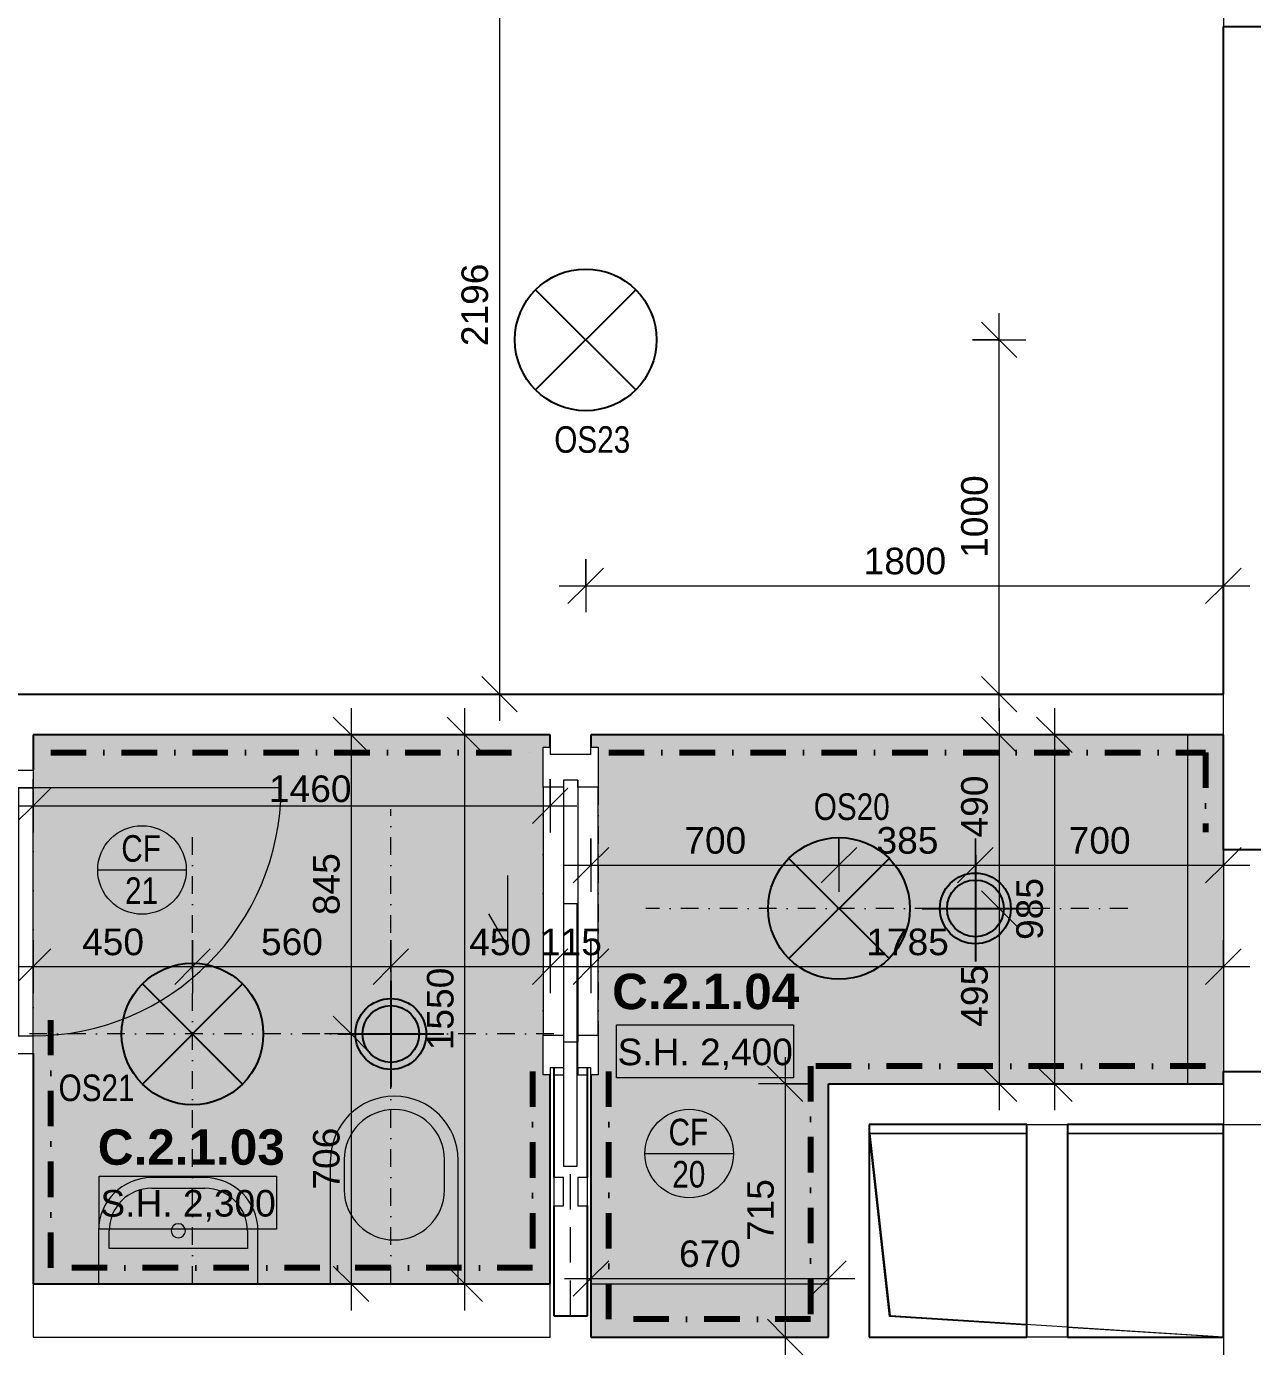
# Model space of a CAD drawing. Header units: millimetres. Extents: x -48130 to -1543, y -7799 to 13735.
# Drawn here: x -26814 to -23352, y -79 to 3648 of the extents above; entities that cross this region are included whole.
import ezdxf

# ---------------------------------------------------------------- set-up
doc = ezdxf.new("R2010")
doc.units = ezdxf.units.MM
for name, pattern in [('ABMV_DashDot_2_2mm-S0_6mm', [110, 50, -30, 0, -30]), ('HA_Dash_3mm-S1mm', [150, 100, -50]), ('HA_DashDot_2_2mm-S0_6mm', [110, 50, -30, 0, -30]), ('HA_DashDot_4mm-S1mm', [200, 100, -50, 0, -50])]:
    doc.linetypes.add(name, pattern=pattern)
for name, color, linetype, lineweight in [('-UNDERLAY_A-FLOR-____-OTLN', 9, 'Continuous', 9), ('-UNDERLAY_I-WALL-____-OTLN', 9, 'Continuous', 9), ('-UNDERLAY_P-SANR-FIXT-OTLN', 9, 'Continuous', 9), ('A-____-____-DIMS', 9, 'Continuous', 5), ('A-____-____-DIMS-50', 9, 'Continuous', 5), ('A-AREA-____-IDEN', 9, 'Continuous', 9), ('A-CLNG-____-IDEN', 9, 'Continuous', 9), ('A-CLNG-____-PATT', 9, 'Continuous', 9), ('A-DETL-____-OTLN', 9, 'Continuous', 25), ('A-DETL-GENF-OTLN', 9, 'Continuous', 9), ('A-DOOR-____-MCUT', 9, 'HA_DashDot_2_2mm-S0_6mm', 9), ('A-DOOR-____-OTLN', 9, 'Continuous', 9), ('A-DOOR-FRAM-OTLN', 9, 'Continuous', 9), ('A-FLOR-____-OTLN', 9, 'Continuous', 9), ('A-GENM-____-HDLN', 9, 'HA_Dash_3mm-S1mm', 9), ('A-GENM-____-OTLN', 9, 'Continuous', 9), ('A-WALL-____-MCUT', 9, 'Continuous', 25), ('A-WALL-____-OTLN', 9, 'Continuous', 9), ('E-LITE-EQPM-IDEN', 9, 'Continuous', 9), ('E-LITE-EQPM-OTLN', 9, 'Continuous', 9), ('G-____-____-DIMS', 9, 'Continuous', 5), ('I-WALL-____-MCUT', 9, 'Continuous', 25), ('M-HVAC-CDFF-OTLN', 9, 'Continuous', 9)]:
    doc.layers.add(name, color=color, linetype=linetype, lineweight=lineweight)
doc.styles.add('Arial_1', font='arial.ttf', dxfattribs={"height": 75})
doc.styles.add('Arial_2', font='arial.ttf', dxfattribs={"width": 0.8, "height": 75})
doc.styles.add('Arial_B', font='arialbd.ttf', dxfattribs={"height": 100})
doc.dimstyles.new('Inner_Dimensions', dxfattribs={"dimscale": 304.8, "dimtxt": 76.519455, "dimasz": 0.328084, "dimexe": 0.246063, "dimexo": 0.0625, "dimgap": 0.032808, "dimtad": 1, "dimdec": 0, "dimzin": 0, "dimdsep": 46, "dimtxsty": 'Arial_1', "dimblk1": 'OBLIQUE', "dimblk2": 'OBLIQUE', "dimsah": 1, "dimcen": 0.09, "dimdle": 0.246063, "dimazin": 0, "dimtfac": 1, "dimtdec": 4, "dimtix": 1, "dimtmove": 0, "dimatfit": 3, "dimfxl": 0.246063, "dimfxlon": 1, "dimtvp": 1, "dimtolj": 1, "dimtzin": 0, "dimlwd": 9, "dimlwe": 9, "dimarcsym": 2})
doc.dimstyles.new('Inner_Dimensions_2', dxfattribs={"dimscale": 304.8, "dimtxt": 76.519455, "dimasz": 0.328084, "dimexe": 0.246063, "dimexo": 0.0625, "dimgap": 0.032808, "dimtad": 1, "dimdec": 0, "dimzin": 0, "dimdsep": 46, "dimtxsty": 'Arial_1', "dimblk1": 'OBLIQUE', "dimblk2": 'OBLIQUE', "dimsah": 1, "dimcen": 0.09, "dimdle": 0.246063, "dimazin": 0, "dimtfac": 1, "dimtdec": 4, "dimtix": 1, "dimtmove": 2, "dimatfit": 3, "dimfxl": 0.246063, "dimfxlon": 1, "dimtvp": 1, "dimtolj": 1, "dimtzin": 0, "dimlwd": 9, "dimlwe": 9, "dimarcsym": 2})

# ---------------------------------------------------------------- blocks, each defined once
blk = doc.blocks.new('ABMV_Toilet_WallHung - Default-1928451-DPS_2NP-C')
at = {"layer": '-UNDERLAY_P-SANR-FIXT-OTLN'}
for p, q in [((-55, 75), (-55, 424.6)), ((-16.3, 426.2), (-16.3, 340.3)), ((266.3, 340.3), (266.3, 426.2)), ((305, 75), (305, 424.6))]:
    blk.add_line(p, q, dxfattribs=at)
for centre, radius, start, end in [((125, 424.6), 180, 0, 180), ((125, 426.2), 141.3, 360, 180), ((125, 340.3), 141.3, 180, 360)]:
    blk.add_arc(centre, radius, start, end, dxfattribs=at)
blk = doc.blocks.new('ABMV_WashBasin_Generic - 450x300-1903885-DPS_2NP-C')
at = {"layer": '-UNDERLAY_P-SANR-FIXT-OTLN'}
for p, q in [((200, 375), (50, 375)), ((50, 345), (200, 345)), ((-100, 225), (-100, 75)), ((-70, 175), (-70, 225)), ((320, 225), (320, 175)), ((350, 75), (350, 225)), ((320, 175), (-70, 175)), ((-100, 75), (350, 75))]:
    blk.add_line(p, q, dxfattribs=at)
for centre, radius, start, end in [((50, 225), 150, 90, 180), ((200, 225), 150, 360, 90), ((50, 225), 120, 90, 180), ((200, 225), 120, 360, 90), ((125, 225), 20, 90, 270), ((125, 225), 20, 270, 90)]:
    blk.add_arc(centre, radius, start, end, dxfattribs=at)
blk = doc.blocks.new('HA_DR_Single_Swing_Solid - In_BJ_700x2100-2040353-DPS_2NP-C')
at = {"layer": 'A-DOOR-____-MCUT'}
for p, q in [((-350, 57.5), (350, 57.5)), ((-350, -57.5), (350, -57.5))]:
    blk.add_line(p, q, dxfattribs=at)
at = {"layer": 'A-DOOR-____-OTLN'}
for p, q in [((-350, -17.5), (-350, -57.5)), ((-350, -17.5), (350, -17.5)), ((350, -17.5), (350, -57.5)), ((-350, -57.5), (350, -57.5))]:
    blk.add_line(p, q, dxfattribs=at)
at = {"layer": 'A-DOOR-____-OTLN', "lineweight": 5}
blk.add_line((350, -757.5), (350, -57.5), dxfattribs=at)
blk.add_arc((350, -57.5), 700, 180, 270, dxfattribs=at)
at = {"layer": 'A-DOOR-FRAM-OTLN'}
for p, q in [((-350, 57.5), (-400, 57.5)), ((-400, 57.5), (-400, -57.5)), ((350, 57.5), (-350, 57.5)), ((-350, 57.5), (-350, -57.5)), ((350, -57.5), (350, 57.5)), ((350, 57.5), (400, 57.5)), ((400, 57.5), (400, -57.5)), ((-400, -57.5), (-350, -57.5)), ((400, -57.5), (350, -57.5))]:
    blk.add_line(p, q, dxfattribs=at)
blk = doc.blocks.new('HA_DR_Single_SlidingToPocket_Solid - In_BJ_700x2100-2021920-DPS_2NP-C')
at = {"layer": 'A-DOOR-____-MCUT'}
for p, q in [((-350, 77.5), (350, 77.5)), ((-350, -77.5), (350, -77.5))]:
    blk.add_line(p, q, dxfattribs=at)
at = {"layer": 'A-DOOR-____-MCUT', "linetype": 'Continuous', "lineweight": 5}
for p, q in [((720, 18.6), (-20, 18.6)), ((-20, 18.6), (-20, -20)), ((720, -20), (720, 18.6)), ((-20, -20), (720, -20)), ((100, -177.5), (-100, -177.5)), ((100, -177.5), (7.6, -230.8))]:
    blk.add_line(p, q, dxfattribs=at)
at = {"layer": 'A-DOOR-____-OTLN'}
for p, q in [((-370, 20), (-370, -20)), ((-370, 20), (370, 20)), ((370, 20), (370, -20)), ((-370, -20), (370, -20))]:
    blk.add_line(p, q, dxfattribs=at)
at = {"layer": 'A-DOOR-FRAM-OTLN'}
for p, q in [((-462.5, 57.5), (-462.5, 77.5)), ((-462.5, 77.5), (-350, 77.5)), ((-350, 77.5), (-350, 20)), ((350, 77.5), (-350, 77.5)), ((350, 20), (350, 77.5)), ((350, 77.5), (462.5, 77.5)), ((462.5, 77.5), (462.5, 57.5)), ((-442.5, 57.5), (-462.5, 57.5)), ((-442.5, 57.5), (-442.5, -57.5)), ((462.5, 57.5), (442.5, 57.5)), ((442.5, 57.5), (442.5, 20)), ((462.5, 20), (462.5, 47.5)), ((752.5, 47.5), (752.5, 20)), ((832.5, 47.5), (752.5, 47.5)), ((832.5, 20), (832.5, 47.5)), ((-350, 20), (-370, 20)), ((-370, 20), (-370, -20)), ((442.5, 20), (350, 20)), ((442.5, 20), (462.5, 20)), ((462.5, 18.6), (462.5, 20)), ((752.5, 20), (832.5, 20)), ((-370, -20), (-350, -20)), ((-350, -20), (-350, -77.5)), ((350, -77.5), (350, -20)), ((350, -20), (442.5, -20)), ((442.5, -20), (442.5, -57.5)), ((462.5, -47.5), (462.5, -20)), ((752.5, -20), (752.5, -47.5)), ((832.5, -20), (752.5, -20)), ((832.5, -47.5), (832.5, -20)), ((-462.5, -77.5), (-462.5, -57.5)), ((-462.5, -57.5), (-442.5, -57.5)), ((442.5, -57.5), (462.5, -57.5)), ((462.5, -57.5), (462.5, -77.5)), ((752.5, -47.5), (832.5, -47.5)), ((-350, -77.5), (-462.5, -77.5)), ((-350, -77.5), (350, -77.5)), ((462.5, -77.5), (350, -77.5))]:
    blk.add_line(p, q, dxfattribs=at)
blk = doc.blocks.new('HA_GM_Shaft_Rectangle - Default-2059320-DPS_2NP-C')
at = {"layer": 'A-DETL-GENF-OTLN'}
for p, q in [((60, -60), (600, 0)), ((0, -1000), (60, -60))]:
    blk.add_line(p, q, dxfattribs=at)
at = {"layer": 'A-GENM-____-OTLN'}
for p, q in [((0, -1000), (0, 0)), ((0, 0), (600, 0)), ((600, 0), (600, -1000)), ((600, -1000), (0, -1000))]:
    blk.add_line(p, q, dxfattribs=at)
blk = doc.blocks.new('HA_LF_GenericSymbol - OS23_pokoje-1614891-DPS_2NP-C')
at = {"layer": 'E-LITE-EQPM-OTLN', "color": 11, "lineweight": 25}
for p, q in [((141.4, 141.4), (-141.4, -141.4)), ((-141.4, 141.4), (141.4, -141.4))]:
    blk.add_line(p, q, dxfattribs=at)
blk.add_circle((0, 0), 200, dxfattribs=at)
blk = doc.blocks.new('HA_LF_GenericSymbol - OS20_chodby-1935301-DPS_2NP-C')
at = {"layer": 'E-LITE-EQPM-OTLN', "color": 11, "lineweight": 25}
for p, q in [((141.4, 141.4), (-141.4, -141.4)), ((-141.4, 141.4), (141.4, -141.4))]:
    blk.add_line(p, q, dxfattribs=at)
blk.add_circle((0, 0), 200, dxfattribs=at)
blk = doc.blocks.new('HA_LF_GenericSymbol - OS21_koupelna-1935287-DPS_2NP-C')
at = {"layer": 'E-LITE-EQPM-OTLN', "color": 11, "lineweight": 25}
for p, q in [((141.4, 141.4), (-141.4, -141.4)), ((-141.4, 141.4), (141.4, -141.4))]:
    blk.add_line(p, q, dxfattribs=at)
blk.add_circle((0, 0), 200, dxfattribs=at)
blk = doc.blocks.new('HA_GM_Tiling_LineBased - Generic Tiles-1986915-DPS_2NP-C')
at = {"layer": 'A-GENM-____-OTLN', "linetype": 'HA_DashDot_4mm-S1mm', "lineweight": 80}
blk.add_line((50, -50), (1410, -50), dxfattribs=at)
blk = doc.blocks.new('HA_GM_Tiling_LineBased - Generic Tiles-1986916-DPS_2NP-C')
at = {"layer": 'A-GENM-____-OTLN', "linetype": 'HA_DashDot_4mm-S1mm', "lineweight": 80}
blk.add_line((50, -50), (605, -50), dxfattribs=at)
blk = doc.blocks.new('HA_GM_Tiling_LineBased - Generic Tiles-1986917-DPS_2NP-C')
at = {"layer": 'A-GENM-____-OTLN', "linetype": 'HA_DashDot_4mm-S1mm', "lineweight": 80}
blk.add_line((50, -50), (750, -50), dxfattribs=at)
blk = doc.blocks.new('HA_GM_Tiling_LineBased - Generic Tiles-1685517-DPS_2NP-C')
at = {"layer": 'A-GENM-____-OTLN', "linetype": 'HA_DashDot_4mm-S1mm', "lineweight": 80}
blk.add_line((50, -50), (1735, -50), dxfattribs=at)
blk = doc.blocks.new('HA_GM_Tiling_LineBased - Generic Tiles-1685647-DPS_2NP-C')
at = {"layer": 'A-GENM-____-OTLN', "linetype": 'HA_DashDot_4mm-S1mm', "lineweight": 80}
blk.add_line((50, -50), (275, -50), dxfattribs=at)
blk = doc.blocks.new('HA_GM_Tiling_LineBased - Generic Tiles-1684803-DPS_2NP-C')
at = {"layer": 'A-GENM-____-OTLN', "linetype": 'HA_DashDot_4mm-S1mm', "lineweight": 80}
blk.add_line((50, -50), (1165, -50), dxfattribs=at)
blk = doc.blocks.new('HA_GM_Tiling_LineBased - Generic Tiles-1683894-DPS_2NP-C')
at = {"layer": 'A-GENM-____-OTLN', "linetype": 'HA_DashDot_4mm-S1mm', "lineweight": 80}
blk.add_line((-50, -50), (665, -50), dxfattribs=at)
blk = doc.blocks.new('HA_GM_Tiling_LineBased - Generic Tiles-1685976-DPS_2NP-C')
at = {"layer": 'A-GENM-____-OTLN', "linetype": 'HA_DashDot_4mm-S1mm', "lineweight": 80}
blk.add_line((50, -50), (620, -50), dxfattribs=at)
blk = doc.blocks.new('HA_GM_Tiling_LineBased - Generic Tiles-1685282-DPS_2NP-C')
at = {"layer": 'A-GENM-____-OTLN', "linetype": 'HA_DashDot_4mm-S1mm', "lineweight": 80}
blk.add_line((50, -50), (750, -50), dxfattribs=at)
blk = doc.blocks.new('TB_Porotherm KP11_5_1750mm - TB_Porotherm KP11_5_1750mm-1871670-DPS_2NP-C')
at = {"layer": 'A-GENM-____-HDLN'}
blk.add_line((-790, 0), (-367.5, 0), dxfattribs=at)
blk = doc.blocks.new('HA_VZT_GenericSymbol - Default-1930925-DPS_2NP-C')
at = {"layer": 'M-HVAC-CDFF-OTLN', "color": 92, "lineweight": 25}
for p, q in [((0, 150), (0, -150)), ((-150, 0), (150, 0))]:
    blk.add_line(p, q, dxfattribs=at)
for radius in [100, 80]:
    blk.add_circle((0, 0), radius, dxfattribs=at)
blk = doc.blocks.new('HA_GM_Shaft_Rectangle - Default-2056145-DPS_2NP-C')
at = {"layer": 'A-DETL-GENF-OTLN'}
for p, q in [((57.5, -57.5), (575, 0)), ((33.9, -445), (57.5, -57.5)), ((0, -1000), (26.8, -560))]:
    blk.add_line(p, q, dxfattribs=at)
at = {"layer": 'A-GENM-____-OTLN'}
for p, q in [((575, 0), (575, -445)), ((575, -560), (575, -1000))]:
    blk.add_line(p, q, dxfattribs=at)
blk = doc.blocks.new('DIMBLOCK16-DPS_2NP-C')
at = {"layer": 'A-____-____-DIMS-50', "lineweight": 9, "transparency": 16777216}
for p, q in [((-25478.2, 3958.7), (-25528.2, 4008.7)), ((-25553.2, 3958.7), (-25403.2, 3958.7)), ((-25478.2, 3958.7), (-25553.2, 3958.7)), ((-25478.2, 3958.7), (-25478.2, 1688.2)), ((-25478.2, 3958.7), (-25428.2, 3908.7)), ((-25478.2, 1763.2), (-25528.2, 1813.2)), ((-25403.2, 1763.2), (-25553.2, 1763.2)), ((-25478.2, 1763.2), (-25428.2, 1713.2)), ((-25478.2, 1763.2), (-25403.2, 1763.2))]:
    blk.add_line(p, q, dxfattribs=at)
at = {"layer": 'A-____-____-DIMS-50', "color": 0, "lineweight": 9, "transparency": 16777216, "insert": (-25585.6, 2745.6), "char_height": 75, "width": 276.883, "attachment_point": 1, "rotation": 90, "line_spacing_factor": 0.941778, "style": 'Arial_1'}
blk.add_mtext('2196', dxfattribs=at)
blk = doc.blocks.new('_Oblique')
at = {"color": 0, "linetype": 'ByBlock', "lineweight": -2}
blk.add_line((-0.5, -0.5), (0.5, 0.5), dxfattribs=at)
blk = doc.blocks.new('DIMBLOCK39-DPS_2NP-C')
at = {"layer": 'A-____-____-DIMS-50', "lineweight": 9, "transparency": 16777216}
for p, q in [((-26794.9, 1068.8), (-26794.9, 918.8)), ((-26794.9, 993.8), (-26794.9, 1068.8)), ((-26794.9, 993.8), (-26744.9, 1043.8)), ((-26344.9, 1068.8), (-26344.9, 918.8)), ((-26344.9, 993.8), (-26344.9, 1068.8)), ((-26344.9, 993.8), (-26294.9, 1043.8)), ((-26869.9, 993.8), (-26344.9, 993.8)), ((-26794.9, 993.8), (-26844.9, 943.8)), ((-26344.9, 993.8), (-26394.9, 943.8))]:
    blk.add_line(p, q, dxfattribs=at)
at = {"layer": 'A-____-____-DIMS-50', "color": 0, "lineweight": 9, "transparency": 16777216, "insert": (-26656.4, 1101.2), "char_height": 75, "width": 207.662, "attachment_point": 1, "line_spacing_factor": 0.941778, "style": 'Arial_1'}
blk.add_mtext('450', dxfattribs=at)
blk = doc.blocks.new('DIMBLOCK40-DPS_2NP-C')
at = {"layer": 'A-____-____-DIMS-50', "lineweight": 9, "transparency": 16777216}
for p, q in [((-26344.9, 1068.8), (-26344.9, 918.8)), ((-26344.9, 993.8), (-26344.9, 1068.8)), ((-26344.9, 993.8), (-26294.9, 1043.8)), ((-25784.9, 1068.8), (-25784.9, 918.8)), ((-25784.9, 993.8), (-25784.9, 1068.8)), ((-25784.9, 993.8), (-25734.9, 1043.8)), ((-26344.9, 993.8), (-26394.9, 943.8)), ((-26344.9, 993.8), (-25784.9, 993.8)), ((-25784.9, 993.8), (-25834.9, 943.8))]:
    blk.add_line(p, q, dxfattribs=at)
at = {"layer": 'A-____-____-DIMS-50', "color": 0, "lineweight": 9, "transparency": 16777216, "insert": (-26151.4, 1101.2), "char_height": 75, "width": 207.662, "attachment_point": 1, "line_spacing_factor": 0.941778, "style": 'Arial_1'}
blk.add_mtext('560', dxfattribs=at)
blk = doc.blocks.new('DIMBLOCK41-DPS_2NP-C')
at = {"layer": 'A-____-____-DIMS-50', "lineweight": 9, "transparency": 16777216}
for p, q in [((-25784.9, 1068.8), (-25784.9, 918.8)), ((-25784.9, 993.8), (-25784.9, 1068.8)), ((-25784.9, 993.8), (-25734.9, 1043.8)), ((-25334.9, 1068.8), (-25334.9, 918.8)), ((-25334.9, 993.8), (-25334.9, 1068.8)), ((-25334.9, 993.8), (-25284.9, 1043.8)), ((-25784.9, 993.8), (-25834.9, 943.8)), ((-25784.9, 993.8), (-25334.9, 993.8)), ((-25334.9, 993.8), (-25384.9, 943.8))]:
    blk.add_line(p, q, dxfattribs=at)
at = {"layer": 'A-____-____-DIMS-50', "color": 0, "lineweight": 9, "transparency": 16777216, "insert": (-25563.6, 1101.2), "char_height": 75, "width": 207.662, "attachment_point": 1, "line_spacing_factor": 0.941778, "style": 'Arial_1'}
blk.add_mtext('450', dxfattribs=at)
blk = doc.blocks.new('DIMBLOCK42-DPS_2NP-C')
at = {"layer": 'A-____-____-DIMS-50', "lineweight": 9, "transparency": 16777216}
for p, q in [((-25334.9, 1068.8), (-25334.9, 918.8)), ((-25334.9, 993.8), (-25334.9, 1068.8)), ((-25334.9, 993.8), (-25284.9, 1043.8)), ((-25219.9, 1068.8), (-25219.9, 918.8)), ((-25219.9, 993.8), (-25219.9, 1068.8)), ((-25219.9, 993.8), (-25169.9, 1043.8)), ((-25334.9, 993.8), (-25384.9, 943.8)), ((-25334.9, 993.8), (-25219.9, 993.8)), ((-25219.9, 993.8), (-25269.9, 943.8))]:
    blk.add_line(p, q, dxfattribs=at)
at = {"layer": 'A-____-____-DIMS-50', "color": 0, "lineweight": 9, "transparency": 16777216, "insert": (-25363.9, 1101.2), "char_height": 75, "width": 207.662, "attachment_point": 1, "line_spacing_factor": 0.941778, "style": 'Arial_1'}
blk.add_mtext('115', dxfattribs=at)
blk = doc.blocks.new('DIMBLOCK43-DPS_2NP-C')
at = {"layer": 'A-____-____-DIMS-50', "lineweight": 9, "transparency": 16777216}
for p, q in [((-25219.9, 1068.8), (-25219.9, 918.8)), ((-25219.9, 993.8), (-25219.9, 1068.8)), ((-25219.9, 993.8), (-25169.9, 1043.8)), ((-23434.9, 1068.8), (-23434.9, 918.8)), ((-23434.9, 993.8), (-23434.9, 1068.8)), ((-23434.9, 993.8), (-23384.9, 1043.8)), ((-25219.9, 993.8), (-25269.9, 943.8)), ((-25219.9, 993.8), (-23359.9, 993.8)), ((-23434.9, 993.8), (-23484.9, 943.8))]:
    blk.add_line(p, q, dxfattribs=at)
at = {"layer": 'A-____-____-DIMS-50', "color": 0, "lineweight": 9, "transparency": 16777216, "insert": (-24442.8, 1101.2), "char_height": 75, "width": 276.883, "attachment_point": 1, "line_spacing_factor": 0.941778, "style": 'Arial_1'}
blk.add_mtext('1785', dxfattribs=at)
blk = doc.blocks.new('DIMBLOCK56-DPS_2NP-C')
at = {"layer": 'A-____-____-DIMS-50', "lineweight": 9, "transparency": 16777216}
for p, q in [((-25897.2, 1723.2), (-25897.2, 803.7)), ((-25897.2, 1648.2), (-25947.2, 1698.2)), ((-25822.2, 1648.2), (-25972.2, 1648.2)), ((-25897.2, 1648.2), (-25847.2, 1598.2)), ((-25897.2, 1648.2), (-25822.2, 1648.2)), ((-25897.2, 803.7), (-25947.2, 853.7)), ((-25822.2, 803.7), (-25972.2, 803.7)), ((-25897.2, 803.7), (-25847.2, 753.7)), ((-25897.2, 803.7), (-25822.2, 803.7))]:
    blk.add_line(p, q, dxfattribs=at)
at = {"layer": 'A-____-____-DIMS-50', "color": 0, "lineweight": 9, "transparency": 16777216, "insert": (-26004.6, 1139.4), "char_height": 75, "width": 207.662, "attachment_point": 1, "rotation": 90, "line_spacing_factor": 0.941778, "style": 'Arial_1'}
blk.add_mtext('845', dxfattribs=at)
blk = doc.blocks.new('DIMBLOCK57-DPS_2NP-C')
at = {"layer": 'A-____-____-DIMS-50', "lineweight": 9, "transparency": 16777216}
for p, q in [((-25897.2, 803.7), (-25947.2, 853.7)), ((-25822.2, 803.7), (-25972.2, 803.7)), ((-25897.2, 803.7), (-25897.2, 23.2)), ((-25897.2, 803.7), (-25847.2, 753.7)), ((-25897.2, 803.7), (-25822.2, 803.7)), ((-25897.2, 98.2), (-25947.2, 148.2)), ((-25822.2, 98.2), (-25972.2, 98.2)), ((-25897.2, 98.2), (-25847.2, 48.2)), ((-25897.2, 98.2), (-25822.2, 98.2))]:
    blk.add_line(p, q, dxfattribs=at)
at = {"layer": 'A-____-____-DIMS-50', "color": 0, "lineweight": 9, "transparency": 16777216, "insert": (-26004.6, 364.4), "char_height": 75, "width": 207.662, "attachment_point": 1, "rotation": 90, "line_spacing_factor": 0.941778, "style": 'Arial_1'}
blk.add_mtext('706', dxfattribs=at)
blk = doc.blocks.new('DIMBLOCK58-DPS_2NP-C')
at = {"layer": 'A-____-____-DIMS-50', "lineweight": 9, "transparency": 16777216}
for p, q in [((-24067.7, 1723.2), (-24067.7, 1158.2)), ((-24067.7, 1648.2), (-24117.7, 1698.2)), ((-23992.7, 1648.2), (-24142.7, 1648.2)), ((-24067.7, 1648.2), (-24017.7, 1598.2)), ((-24067.7, 1648.2), (-23992.7, 1648.2)), ((-24067.7, 1158.2), (-24117.7, 1208.2)), ((-24142.7, 1158.2), (-23992.7, 1158.2)), ((-24067.7, 1158.2), (-24142.7, 1158.2)), ((-24067.7, 1158.2), (-24017.7, 1108.2))]:
    blk.add_line(p, q, dxfattribs=at)
at = {"layer": 'A-____-____-DIMS-50', "color": 0, "lineweight": 9, "transparency": 16777216, "insert": (-24175.1, 1358.5), "char_height": 75, "width": 207.662, "attachment_point": 1, "rotation": 90, "line_spacing_factor": 0.941778, "style": 'Arial_1'}
blk.add_mtext('490', dxfattribs=at)
blk = doc.blocks.new('DIMBLOCK59-DPS_2NP-C')
at = {"layer": 'A-____-____-DIMS-50', "lineweight": 9, "transparency": 16777216}
for p, q in [((-24067.7, 1158.2), (-24117.7, 1208.2)), ((-24142.7, 1158.2), (-23992.7, 1158.2)), ((-24067.7, 1158.2), (-24142.7, 1158.2)), ((-24067.7, 1158.2), (-24067.7, 588.2)), ((-24067.7, 1158.2), (-24017.7, 1108.2)), ((-24067.7, 663.2), (-24117.7, 713.2)), ((-23992.7, 663.2), (-24142.7, 663.2)), ((-24067.7, 663.2), (-24017.7, 613.2)), ((-24067.7, 663.2), (-23992.7, 663.2))]:
    blk.add_line(p, q, dxfattribs=at)
at = {"layer": 'A-____-____-DIMS-50', "color": 0, "lineweight": 9, "transparency": 16777216, "insert": (-24175.1, 824.2), "char_height": 75, "width": 207.662, "attachment_point": 1, "rotation": 90, "line_spacing_factor": 0.941778, "style": 'Arial_1'}
blk.add_mtext('495', dxfattribs=at)
blk = doc.blocks.new('Spot Elevations - Generic-448778-DPS_2NP-C')
at = {"layer": 'G-____-____-DIMS', "lineweight": 9}
for p, q in [((-5, 0), (-5, 3)), ((-5, 3), (5, 3)), ((5, 3), (5, 0)), ((5, 0), (-5, 0))]:
    blk.add_line(p, q, dxfattribs=at)
blk = doc.blocks.new('HA_Tag_Ceiling - Group _ Type Mark-1700485-DPS_2NP-C')
at = {"layer": 'A-CLNG-____-IDEN'}
blk.add_line((-2.5, 0), (2.5, 0), dxfattribs=at)
blk.add_circle((0, 0), 2.5, dxfattribs=at)
blk = doc.blocks.new('DIMBLOCK123-DPS_2NP-C')
at = {"layer": 'A-____-____-DIMS-50', "lineweight": 9, "transparency": 16777216}
for p, q in [((-25219.9, 1355.4), (-25219.9, 1205.4)), ((-25219.9, 1280.4), (-25219.9, 1355.4)), ((-24519.9, 1355.4), (-24519.9, 1205.4)), ((-24519.9, 1280.4), (-24519.9, 1355.4)), ((-25219.9, 1280.4), (-25169.9, 1330.4)), ((-24519.9, 1280.4), (-24469.9, 1330.4)), ((-25294.9, 1280.4), (-24519.9, 1280.4)), ((-25219.9, 1280.4), (-25269.9, 1230.4)), ((-24519.9, 1280.4), (-24569.9, 1230.4))]:
    blk.add_line(p, q, dxfattribs=at)
at = {"layer": 'A-____-____-DIMS-50', "color": 0, "lineweight": 9, "transparency": 16777216, "insert": (-24956.4, 1387.8), "char_height": 75, "width": 207.662, "attachment_point": 1, "line_spacing_factor": 0.941778, "style": 'Arial_1'}
blk.add_mtext('700', dxfattribs=at)
blk = doc.blocks.new('DIMBLOCK124-DPS_2NP-C')
at = {"layer": 'A-____-____-DIMS-50', "lineweight": 9, "transparency": 16777216}
for p, q in [((-24519.9, 1355.4), (-24519.9, 1205.4)), ((-24519.9, 1280.4), (-24519.9, 1355.4)), ((-24134.9, 1355.4), (-24134.9, 1205.4)), ((-24134.9, 1280.4), (-24134.9, 1355.4)), ((-24519.9, 1280.4), (-24469.9, 1330.4)), ((-24134.9, 1280.4), (-24084.9, 1330.4)), ((-24519.9, 1280.4), (-24569.9, 1230.4)), ((-24519.9, 1280.4), (-24134.9, 1280.4)), ((-24134.9, 1280.4), (-24184.9, 1230.4))]:
    blk.add_line(p, q, dxfattribs=at)
at = {"layer": 'A-____-____-DIMS-50', "color": 0, "lineweight": 9, "transparency": 16777216, "insert": (-24413.9, 1387.8), "char_height": 75, "width": 207.662, "attachment_point": 1, "line_spacing_factor": 0.941778, "style": 'Arial_1'}
blk.add_mtext('385', dxfattribs=at)
blk = doc.blocks.new('DIMBLOCK125-DPS_2NP-C')
at = {"layer": 'A-____-____-DIMS-50', "lineweight": 9, "transparency": 16777216}
for p, q in [((-24134.9, 1355.4), (-24134.9, 1205.4)), ((-24134.9, 1280.4), (-24134.9, 1355.4)), ((-23434.9, 1355.4), (-23434.9, 1205.4)), ((-23434.9, 1280.4), (-23434.9, 1355.4)), ((-24134.9, 1280.4), (-24084.9, 1330.4)), ((-23434.9, 1280.4), (-23384.9, 1330.4)), ((-24134.9, 1280.4), (-24184.9, 1230.4)), ((-24134.9, 1280.4), (-23359.9, 1280.4)), ((-23434.9, 1280.4), (-23484.9, 1230.4))]:
    blk.add_line(p, q, dxfattribs=at)
at = {"layer": 'A-____-____-DIMS-50', "color": 0, "lineweight": 9, "transparency": 16777216, "insert": (-23871.4, 1387.8), "char_height": 75, "width": 207.662, "attachment_point": 1, "line_spacing_factor": 0.941778, "style": 'Arial_1'}
blk.add_mtext('700', dxfattribs=at)
blk = doc.blocks.new('DIMBLOCK129-DPS_2NP-C')
at = {"layer": 'A-____-____-DIMS-50', "lineweight": 9, "transparency": 16777216}
for p, q in [((-24067.7, 1688.2), (-24067.7, 2838.2)), ((-24067.7, 2763.2), (-24117.7, 2813.2)), ((-24142.7, 2763.2), (-23992.7, 2763.2)), ((-24067.7, 2763.2), (-24142.7, 2763.2)), ((-24067.7, 2763.2), (-24017.7, 2713.2)), ((-24067.7, 1763.2), (-24117.7, 1813.2)), ((-24142.7, 1763.2), (-23992.7, 1763.2)), ((-24067.7, 1763.2), (-24142.7, 1763.2)), ((-24067.7, 1763.2), (-24017.7, 1713.2))]:
    blk.add_line(p, q, dxfattribs=at)
at = {"layer": 'A-____-____-DIMS-50', "color": 0, "lineweight": 9, "transparency": 16777216, "insert": (-24175.1, 2147.8), "char_height": 75, "width": 276.883, "attachment_point": 1, "rotation": 90, "line_spacing_factor": 0.941778, "style": 'Arial_1'}
blk.add_mtext('1000', dxfattribs=at)
blk = doc.blocks.new('DIMBLOCK130-DPS_2NP-C')
at = {"layer": 'A-____-____-DIMS-50', "lineweight": 9, "transparency": 16777216}
for p, q in [((-25234.9, 2144.2), (-25234.9, 1994.2)), ((-25234.9, 2069.2), (-25234.9, 2144.2)), ((-23434.9, 2144.2), (-23434.9, 1994.2)), ((-23434.9, 2069.2), (-23434.9, 2144.2)), ((-25234.9, 2069.2), (-25184.9, 2119.2)), ((-23434.9, 2069.2), (-23384.9, 2119.2)), ((-25309.9, 2069.2), (-23359.9, 2069.2)), ((-25234.9, 2069.2), (-25284.9, 2019.2)), ((-23434.9, 2069.2), (-23484.9, 2019.2))]:
    blk.add_line(p, q, dxfattribs=at)
at = {"layer": 'A-____-____-DIMS-50', "color": 0, "lineweight": 9, "transparency": 16777216, "insert": (-24450.3, 2176.5), "char_height": 75, "width": 276.883, "attachment_point": 1, "line_spacing_factor": 0.941778, "style": 'Arial_1'}
blk.add_mtext('1800', dxfattribs=at)
blk = doc.blocks.new('DIMBLOCK150-DPS_2NP-C')
at = {"layer": 'A-____-____-DIMS-50', "lineweight": 9, "transparency": 16777216}
for p, q in [((-25575.7, 23.2), (-25575.7, 1723.2)), ((-25575.7, 1648.2), (-25625.7, 1698.2)), ((-25650.7, 1648.2), (-25500.7, 1648.2)), ((-25575.7, 1648.2), (-25650.7, 1648.2)), ((-25575.7, 1648.2), (-25525.7, 1598.2)), ((-25575.7, 98.2), (-25625.7, 148.2)), ((-25650.7, 98.2), (-25500.7, 98.2)), ((-25575.7, 98.2), (-25650.7, 98.2)), ((-25575.7, 98.2), (-25525.7, 48.2))]:
    blk.add_line(p, q, dxfattribs=at)
at = {"layer": 'A-____-____-DIMS-50', "color": 0, "lineweight": 9, "transparency": 16777216, "insert": (-25683, 757.8), "char_height": 75, "width": 276.883, "attachment_point": 1, "rotation": 90, "line_spacing_factor": 0.941778, "style": 'Arial_1'}
blk.add_mtext('1550', dxfattribs=at)
blk = doc.blocks.new('DIMBLOCK151-DPS_2NP-C')
at = {"layer": 'A-____-____-DIMS-50', "lineweight": 9, "transparency": 16777216}
for p, q in [((-23911.9, 1723.2), (-23911.9, 588.2)), ((-23911.9, 1648.2), (-23961.9, 1698.2)), ((-23836.9, 1648.2), (-23986.9, 1648.2)), ((-23911.9, 1648.2), (-23861.9, 1598.2)), ((-23911.9, 1648.2), (-23836.9, 1648.2)), ((-23911.9, 663.2), (-23961.9, 713.2)), ((-23836.9, 663.2), (-23986.9, 663.2)), ((-23911.9, 663.2), (-23861.9, 613.2)), ((-23911.9, 663.2), (-23836.9, 663.2))]:
    blk.add_line(p, q, dxfattribs=at)
at = {"layer": 'A-____-____-DIMS-50', "color": 0, "lineweight": 9, "transparency": 16777216, "insert": (-24019.3, 1069.2), "char_height": 75, "width": 207.662, "attachment_point": 1, "rotation": 90, "line_spacing_factor": 0.941778, "style": 'Arial_1'}
blk.add_mtext('985', dxfattribs=at)
blk = doc.blocks.new('DIMBLOCK165-DPS_2NP-C')
at = {"layer": 'A-____-____-DIMS-50', "lineweight": 9, "transparency": 16777216}
for p, q in [((-24671.6, 663.2), (-24721.6, 713.2)), ((-24671.6, 738.2), (-24671.6, -126.8)), ((-24596.6, 663.2), (-24746.6, 663.2)), ((-24671.6, 663.2), (-24621.6, 613.2)), ((-24671.6, 663.2), (-24596.6, 663.2)), ((-24671.6, -51.8), (-24721.6, -1.8)), ((-24596.6, -51.8), (-24746.6, -51.8)), ((-24671.6, -51.8), (-24621.6, -101.8)), ((-24671.6, -51.8), (-24596.6, -51.8))]:
    blk.add_line(p, q, dxfattribs=at)
at = {"layer": 'A-____-____-DIMS-50', "color": 0, "lineweight": 9, "transparency": 16777216, "insert": (-24779, 219.2), "char_height": 75, "width": 207.662, "attachment_point": 1, "rotation": 90, "line_spacing_factor": 0.941778, "style": 'Arial_1'}
blk.add_mtext('715', dxfattribs=at)
blk = doc.blocks.new('DIMBLOCK166-DPS_2NP-C')
at = {"layer": 'A-____-____-DIMS-50', "lineweight": 9, "transparency": 16777216}
for p, q in [((-25219.9, 188.6), (-25219.9, 38.6)), ((-25219.9, 113.6), (-25219.9, 188.6)), ((-24549.9, 188.6), (-24549.9, 38.6)), ((-24549.9, 113.6), (-24549.9, 188.6)), ((-25219.9, 113.6), (-25169.9, 163.6)), ((-24549.9, 113.6), (-24499.9, 163.6)), ((-25294.9, 113.6), (-24474.9, 113.6)), ((-25219.9, 113.6), (-25269.9, 63.6)), ((-24549.9, 113.6), (-24599.9, 63.6))]:
    blk.add_line(p, q, dxfattribs=at)
at = {"layer": 'A-____-____-DIMS-50', "color": 0, "lineweight": 9, "transparency": 16777216, "insert": (-24971.4, 220.9), "char_height": 75, "width": 207.662, "attachment_point": 1, "line_spacing_factor": 0.941778, "style": 'Arial_1'}
blk.add_mtext('670', dxfattribs=at)
blk = doc.blocks.new('DIMBLOCK167-DPS_2NP-C')
at = {"layer": 'A-____-____-DIMS-50', "lineweight": 9, "transparency": 16777216}
for p, q in [((-26794.9, 1523), (-26794.9, 1373)), ((-26794.9, 1448), (-26794.9, 1523)), ((-26794.9, 1448), (-26744.9, 1498)), ((-25334.9, 1523), (-25334.9, 1373)), ((-25334.9, 1448), (-25334.9, 1523)), ((-25334.9, 1448), (-25284.9, 1498)), ((-26869.9, 1448), (-25259.9, 1448)), ((-26794.9, 1448), (-26844.9, 1398)), ((-25334.9, 1448), (-25384.9, 1398))]:
    blk.add_line(p, q, dxfattribs=at)
at = {"layer": 'A-____-____-DIMS-50', "color": 0, "lineweight": 9, "transparency": 16777216, "insert": (-26128.9, 1533.6), "char_height": 75, "width": 276.883, "attachment_point": 1, "line_spacing_factor": 0.941778, "style": 'Arial_1'}
blk.add_mtext('1460', dxfattribs=at)

msp = doc.modelspace()

# ---------------------------------------------------------------- hatches: boundary and pattern name
at = {"layer": 'A-CLNG-____-PATT', "lineweight": 5}
for points in [[(-25334.9, 98.2), (-25334.9, 688.2), (-25354.9, 688.2), (-25354.9, 1613.2), (-25334.9, 1613.2), (-25334.9, 1648.2), (-26794.9, 1648.2), (-26794.9, 98.2), (-25497.1, 98.2)], [(-24639.9, -51.8), (-24549.9, -51.8), (-24549.9, 663.2), (-23434.9, 663.2), (-23434.9, 1648.2), (-25219.9, 1648.2), (-25219.7, 1613.2), (-25199.9, 1613.2), (-25199.9, 688.2), (-25219.9, 688.2), (-25219.9, -51.8)]]:
    msp.add_hatch(color=256, dxfattribs=at).paths.add_polyline_path(points)

# ---------------------------------------------------------------- linework, layer by layer
at = {"layer": '-UNDERLAY_A-FLOR-____-OTLN'}
for p, q in [((-23434.9, 548.2), (-22994.9, 548.2)), ((-23434.9, -51.8), (-23434.9, -51.8))]:
    msp.add_line(p, q, dxfattribs=at)
at = {"layer": '-UNDERLAY_I-WALL-____-OTLN'}
for p, q in [((-23534.9, 663.2), (-23534.9, 1648.2)), ((-25219.9, 98.2), (-24549.9, 98.2))]:
    msp.add_line(p, q, dxfattribs=at)
at = {"layer": 'A-DETL-____-OTLN', "linetype": 'ABMV_DashDot_2_2mm-S0_6mm', "lineweight": 5}
for p, q in [((-25784.9, 98.2), (-25784.9, 1438.2)), ((-26344.9, 98.2), (-26344.9, 1378.2)), ((-23704.9, 1158.2), (-25064.9, 1158.2)), ((-25324.9, 803.7), (-26804.9, 803.7))]:
    msp.add_line(p, q, dxfattribs=at)
at = {"layer": 'A-FLOR-____-OTLN'}
for p, q in [((-23989.9, 523.2), (-24434.9, 523.2)), ((-23434.9, 523.2), (-23874.9, 523.2))]:
    msp.add_line(p, q, dxfattribs=at)
at = {"layer": 'A-WALL-____-MCUT'}
for p, q in [((-23434.9, 1763.2), (-23434.9, 3648.2)), ((-23434.9, 3648.2), (-22949.9, 3648.2)), ((-23434.9, 1323.2), (-23434.9, 1648.2)), ((-23214.9, 1323.2), (-23434.9, 1323.2)), ((-23434.9, 663.2), (-23434.9, 698.2)), ((-23434.9, 698.2), (-23214.9, 698.2)), ((-23434.9, -51.8), (-23434.9, 548.2))]:
    msp.add_line(p, q, dxfattribs=at)
at = {"layer": 'A-WALL-____-MCUT', "lineweight": 9}
for p, q in [((-23434.9, 1648.2), (-23434.9, 1763.2)), ((-23434.9, 663.2), (-23434.9, 548.2)), ((-26794.9, 98.2), (-26794.9, -51.8)), ((-25334.9, -51.8), (-25334.9, 98.2)), ((-26794.9, -51.8), (-25334.9, -51.8)), ((-23434.9, -51.8), (-23434.9, -166.8))]:
    msp.add_line(p, q, dxfattribs=at)
at = {"layer": 'A-WALL-____-OTLN'}
for p, q in [((-23434.9, 4648.2), (-23434.9, 3648.2)), ((-23434.9, 1323.2), (-23434.9, 698.2))]:
    msp.add_line(p, q, dxfattribs=at)
at = {"layer": 'I-WALL-____-MCUT'}
for p, q in [((-27109.9, 1763.2), (-23434.9, 1763.2)), ((-25334.9, 1648.2), (-26794.9, 1648.2)), ((-26794.9, 1648.2), (-26794.9, 1548.2)), ((-25334.9, 1613.2), (-25334.9, 1648.2)), ((-23434.9, 1648.2), (-25219.9, 1648.2)), ((-25219.9, 1648.2), (-25219.9, 1613.2)), ((-26794.9, 748.2), (-26794.9, 98.2)), ((-25324.9, 708.2), (-25324.9, 398.2)), ((-25229.9, 398.2), (-25229.9, 708.2)), ((-25334.9, 98.2), (-25334.9, 688.2)), ((-25219.9, 688.2), (-25219.9, -51.8)), ((-24549.9, -51.8), (-24549.9, 663.2)), ((-24549.9, 663.2), (-23434.9, 663.2)), ((-24434.9, 548.2), (-24434.9, -51.8)), ((-23989.9, 548.2), (-24434.9, 548.2)), ((-23989.9, -51.8), (-23989.9, 548.2)), ((-23434.9, 548.2), (-23874.9, 548.2)), ((-23874.9, 548.2), (-23874.9, -51.8)), ((-25324.9, 318.2), (-25324.9, 8.2)), ((-25229.9, 8.2), (-25229.9, 318.2)), ((-26794.9, 98.2), (-25334.9, 98.2)), ((-25324.9, 8.2), (-25229.9, 8.2)), ((-25219.9, -51.8), (-24549.9, -51.8)), ((-24434.9, -51.8), (-23989.9, -51.8)), ((-23874.9, -51.8), (-23434.9, -51.8))]:
    msp.add_line(p, q, dxfattribs=at)

# ---------------------------------------------------------------- block references
at = {"layer": '-UNDERLAY_P-SANR-FIXT-OTLN'}
for name, p in [('ABMV_Toilet_WallHung - Default-1928451-DPS_2NP-C', (-25899.9, 23.2)), ('ABMV_WashBasin_Generic - 450x300-1903885-DPS_2NP-C', (-26509.9, 23.2))]:
    msp.add_blockref(name, p, dxfattribs=at)
at = {"layer": 'A-CLNG-____-IDEN', "xscale": 49.99999999999998, "yscale": 49.99999999999998, "zscale": 49.99999999999998}
for p in [(-26487.2, 1266.8), (-24942.5, 466.2)]:
    msp.add_blockref('HA_Tag_Ceiling - Group _ Type Mark-1700485-DPS_2NP-C', p, dxfattribs=at)
at = {"layer": 'A-DOOR-____-OTLN'}
for name, p, rotation in [('HA_DR_Single_SlidingToPocket_Solid - In_BJ_700x2100-2021920-DPS_2NP-C', (-25277.4, 1150.7), 269.9999999999997), ('HA_DR_Single_Swing_Solid - In_BJ_700x2100-2040353-DPS_2NP-C', (-26852.4, 1148.2), 89.99999999999967)]:
    msp.add_blockref(name, p, dxfattribs=dict(at, rotation=rotation))
at = {"layer": 'A-GENM-____-OTLN', "linetype": 'HA_DashDot_4mm-S1mm', "lineweight": 80}
for name, p in [('HA_GM_Tiling_LineBased - Generic Tiles-1986915-DPS_2NP-C', (-26794.9, 1648.2)), ('HA_GM_Tiling_LineBased - Generic Tiles-1685517-DPS_2NP-C', (-25219.9, 1648.2))]:
    msp.add_blockref(name, p, dxfattribs=at)
for name, p, rotation in [('HA_GM_Tiling_LineBased - Generic Tiles-1685647-DPS_2NP-C', (-23434.9, 1648.2), 270), ('HA_GM_Tiling_LineBased - Generic Tiles-1986917-DPS_2NP-C', (-26794.9, 93.2), 90), ('HA_GM_Tiling_LineBased - Generic Tiles-1684803-DPS_2NP-C', (-23434.9, 663.2), 180), ('HA_GM_Tiling_LineBased - Generic Tiles-1683894-DPS_2NP-C', (-24549.9, 663.2), 270), ('HA_GM_Tiling_LineBased - Generic Tiles-1986916-DPS_2NP-C', (-25334.9, 748.2), 270), ('HA_GM_Tiling_LineBased - Generic Tiles-1685282-DPS_2NP-C', (-25219.9, -51.8), 90), ('HA_GM_Tiling_LineBased - Generic Tiles-1986915-DPS_2NP-C', (-25334.9, 93.2), 180), ('HA_GM_Tiling_LineBased - Generic Tiles-1685976-DPS_2NP-C', (-24549.9, -51.8), 180)]:
    msp.add_blockref(name, p, dxfattribs=dict(at, rotation=rotation))
at = {"layer": 'A-GENM-____-OTLN', "lineweight": 5, "rotation": 89.9999999999996}
msp.add_blockref('HA_GM_Shaft_Rectangle - Default-2059320-DPS_2NP-C', (-24434.9, -51.8), dxfattribs=at)
at = {"layer": 'A-GENM-____-OTLN'}
for name, p, rotation in [('HA_GM_Shaft_Rectangle - Default-2056145-DPS_2NP-C', (-24434.9, -51.8), 89.9999999999996), ('TB_Porotherm KP11_5_1750mm - TB_Porotherm KP11_5_1750mm-1871670-DPS_2NP-C', (-25277.4, 798.2), 90.00000000000006)]:
    msp.add_blockref(name, p, dxfattribs=dict(at, rotation=rotation))
at = {"layer": 'E-LITE-EQPM-OTLN', "color": 11, "lineweight": 25}
for name, p in [('HA_LF_GenericSymbol - OS23_pokoje-1614891-DPS_2NP-C', (-25234.9, 2763.2)), ('HA_LF_GenericSymbol - OS20_chodby-1935301-DPS_2NP-C', (-24519.9, 1158.2)), ('HA_LF_GenericSymbol - OS21_koupelna-1935287-DPS_2NP-C', (-26344.9, 803.7))]:
    msp.add_blockref(name, p, dxfattribs=at)
at = {"layer": 'G-____-____-DIMS', "lineweight": 9, "xscale": 49.99999999999998, "yscale": 49.99999999999998, "zscale": 49.99999999999998}
for p in [(-24898.1, 679.7), (-26357.8, 252.4)]:
    msp.add_blockref('Spot Elevations - Generic-448778-DPS_2NP-C', p, dxfattribs=at)
at = {"layer": 'M-HVAC-CDFF-OTLN', "color": 92, "lineweight": 25}
for p in [(-24134.9, 1158.2), (-25784.9, 803.7)]:
    msp.add_blockref('HA_VZT_GenericSymbol - Default-1930925-DPS_2NP-C', p, dxfattribs=at)

# ---------------------------------------------------------------- texts
at = {"layer": 'A-AREA-____-IDEN', "lineweight": 5, "char_height": 100, "width": 653.375, "attachment_point": 1, "style": 'Arial_B'}
for s, insert in [('C.2.1.04', (-25160.1, 973.8)), ('C.2.1.03', (-26612.1, 534.6))]:
    msp.add_mtext(s, dxfattribs=dict(at, insert=insert))
at = {"layer": 'A-CLNG-____-IDEN', "lineweight": 5, "char_height": 75, "attachment_point": 1, "style": 'Arial_2'}
for s, insert, width in [('CF', (-26545.7, 1365), 137.89), ('21', (-26535.1, 1245.9), 115.443), ('CF', (-25000.9, 564.3), 137.89), ('20', (-24990.3, 445.3), 115.443)]:
    msp.add_mtext(s, dxfattribs=dict(at, insert=insert, width=width))
at = {"layer": 'E-LITE-EQPM-IDEN', "lineweight": 5, "char_height": 75, "width": 262.953, "attachment_point": 1, "style": 'Arial_2'}
for s, insert in [('OS23', (-25323.5, 2519.5)), ('OS20', (-24591, 1482.9)), ('OS21', (-26722.7, 689.3))]:
    msp.add_mtext(s, dxfattribs=dict(at, insert=insert))
at = {"layer": 'G-____-____-DIMS', "lineweight": 9, "char_height": 75, "width": 592.246, "attachment_point": 1, "line_spacing_factor": 0.941778, "style": 'Arial_1'}
for s, insert in [('S.H. 2,400', (-25144.9, 790.6)), ('S.H. 2,300', (-26604.6, 363.3))]:
    msp.add_mtext(s, dxfattribs=dict(at, insert=insert))

# ---------------------------------------------------------------- dimensions: what is measured, and where the dimension line sits
at = {"layer": 'A-____-____-DIMS', "lineweight": 9}
for base, p1, p2, override, picture, middle in [((-25478.2257777, 1763.205636), (-25553.2257777, 3958.705636), (-25403.2257777, 1763.205636), {"dimpost": '<>', "dimfxl": 2200.618152}, 'DIMBLOCK16-DPS_2NP-C', (-25526.518752, 2860.955636)), ((-24067.7, 2763.2), (-24142.7, 1763.2), (-24142.7, 2763.2), {"dimpost": '<>', "dimfxl": 1000}, 'DIMBLOCK129-DPS_2NP-C', (-24116, 2263.2)), ((-25897.1997259, 803.705636), (-25822.1997259, 1648.205636), (-25822.1997259, 803.705636), {"dimpost": '<>', "dimfxl": 844.5}, 'DIMBLOCK56-DPS_2NP-C', (-25945.4927002, 1225.955636)), ((-25575.7, 1648.2), (-25650.7, 98.2), (-25650.7, 1648.2), {"dimpost": '<>', "dimfxl": 1550}, 'DIMBLOCK150-DPS_2NP-C', (-25624, 873.2)), ((-23911.9, 663.2), (-23836.9, 1648.2), (-23836.9, 663.2), {"dimpost": '<>', "dimfxl": 985}, 'DIMBLOCK151-DPS_2NP-C', (-23960.2, 1155.7)), ((-24067.7, 663.2), (-24142.7, 1158.2), (-23992.7, 663.2), {"dimpost": '<>', "dimfxl": 517.228189}, 'DIMBLOCK59-DPS_2NP-C', (-24116, 910.7)), ((-25897.1997259, 98.205636), (-25822.1997259, 803.705636), (-25822.1997259, 98.205636), {"dimpost": '<>', "dimfxl": 705.5}, 'DIMBLOCK57-DPS_2NP-C', (-25945.4927002, 450.955636)), ((-24671.6, -51.8), (-24596.6, 663.2), (-24596.6, -51.8), {"dimpost": '<>', "dimfxl": 715}, 'DIMBLOCK165-DPS_2NP-C', (-24719.9, 305.7))]:
    dim = msp.add_linear_dim(base=base, p1=p1, p2=p2, angle=90, dimstyle='Inner_Dimensions', override=override, dxfattribs=at)
    dim.commit()
    dim.dimension.update_dxf_attribs({"geometry": picture, "text_midpoint": middle})
for base, p1, p2, override, picture, middle in [((-23434.9, 2069.2), (-25234.9, 2144.2), (-23434.9, 2144.2), {"dimpost": '<>', "dimfxl": 1800}, 'DIMBLOCK130-DPS_2NP-C', (-24334.9, 2117.5)), ((-24519.9, 1280.4), (-25219.9, 1355.4), (-24519.9, 1355.4), {"dimpost": '<>', "dimfxl": 700}, 'DIMBLOCK123-DPS_2NP-C', (-24869.9, 1328.7)), ((-24134.9, 1280.4), (-24519.9, 1355.4), (-24134.9, 1355.4), {"dimpost": '<>', "dimfxl": 385}, 'DIMBLOCK124-DPS_2NP-C', (-24327.4, 1328.7)), ((-23434.9, 1280.4), (-24134.9, 1355.4), (-23434.9, 1355.4), {"dimpost": '<>', "dimfxl": 700}, 'DIMBLOCK125-DPS_2NP-C', (-23784.9, 1328.7)), ((-26344.9, 993.8), (-26794.9, 1068.8), (-26344.9, 1068.8), {"dimpost": '<>', "dimfxl": 450}, 'DIMBLOCK39-DPS_2NP-C', (-26569.9, 1042.1)), ((-25784.9, 993.8), (-26344.9, 1068.8), (-25784.9, 1068.8), {"dimpost": '<>', "dimfxl": 560}, 'DIMBLOCK40-DPS_2NP-C', (-26064.9, 1042.1)), ((-25219.9, 993.8), (-25334.9, 1068.8), (-25219.9, 1068.8), {"dimpost": '<>', "dimfxl": 115}, 'DIMBLOCK42-DPS_2NP-C', (-25277.4, 1042.1)), ((-23434.9, 993.8), (-25219.9, 1068.8), (-23434.9, 1068.8), {"dimpost": '<>', "dimfxl": 1785}, 'DIMBLOCK43-DPS_2NP-C', (-24327.4, 1042.1)), ((-24549.9, 113.6), (-25219.9, 188.6), (-24549.9, 188.6), {"dimpost": '<>', "dimfxl": 670}, 'DIMBLOCK166-DPS_2NP-C', (-24884.9, 161.9))]:
    dim = msp.add_linear_dim(base=base, p1=p1, p2=p2, dimstyle='Inner_Dimensions', override=override, dxfattribs=at)
    dim.commit()
    dim.dimension.update_dxf_attribs({"geometry": picture, "text_midpoint": middle})
dim = msp.add_linear_dim(base=(-24067.7, 1158.2), p1=(-23992.7, 1648.2), p2=(-24142.7, 1158.2), angle=90, dimstyle='Inner_Dimensions_2', override={"dimpost": '<>', "dimfxl": 512.445119}, dxfattribs=at)
dim.commit()
dim.dimension.update_dxf_attribs({"geometry": 'DIMBLOCK58-DPS_2NP-C', "text_midpoint": (-24125.1, 1462.3), "dimtype": 160, "text_rotation": 90})
for base, p1, p2, override, picture, middle in [((-25334.9, 1448), (-26794.9, 1523), (-25334.9, 1523), {"dimpost": '<>', "dimfxl": 1460}, 'DIMBLOCK167-DPS_2NP-C', (-25990.5, 1483.6)), ((-25334.9, 993.8), (-25784.9, 1068.8), (-25334.9, 1068.8), {"dimpost": '<>', "dimfxl": 450}, 'DIMBLOCK41-DPS_2NP-C', (-25459.7, 1051.2))]:
    dim = msp.add_linear_dim(base=base, p1=p1, p2=p2, dimstyle='Inner_Dimensions_2', override=override, dxfattribs=at)
    dim.commit()
    dim.dimension.update_dxf_attribs({"geometry": picture, "text_midpoint": middle, "dimtype": 160})

doc.saveas('drawing.dxf')
